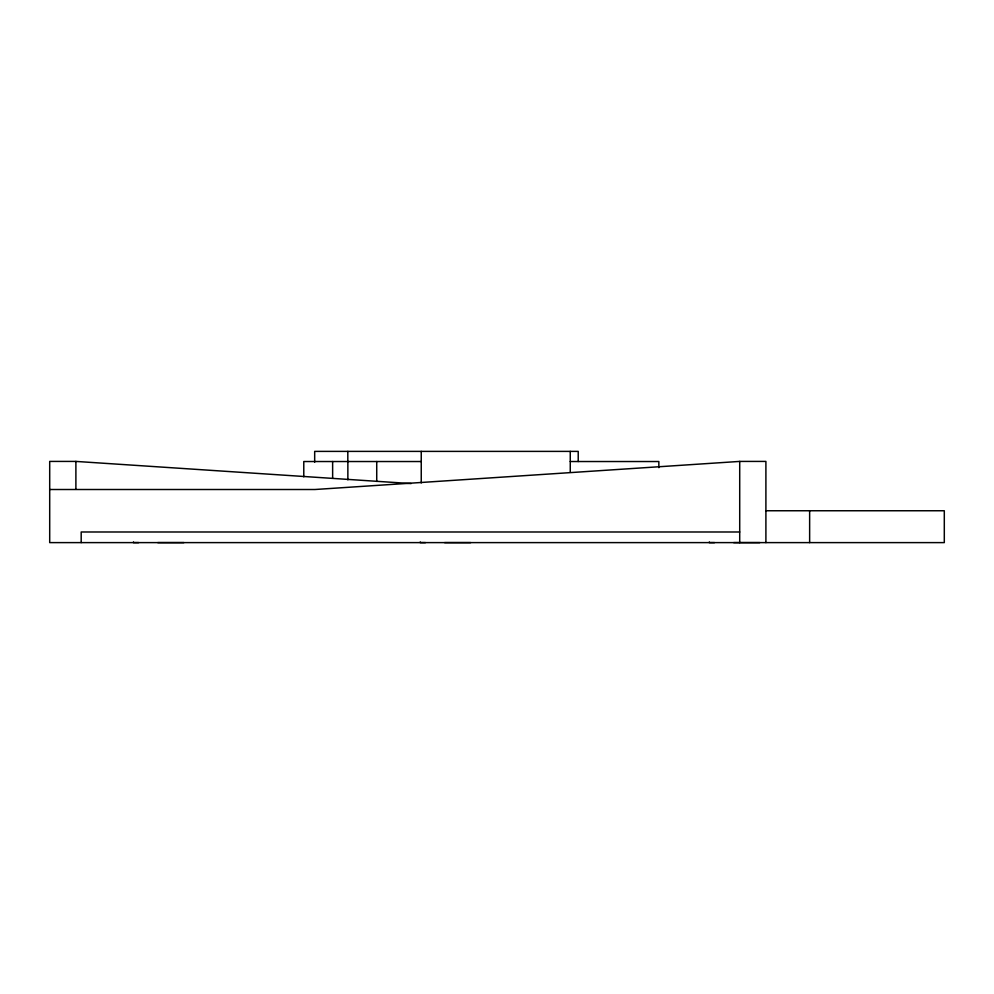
<?xml version="1.0" encoding="UTF-8"?>
<svg xmlns="http://www.w3.org/2000/svg" width="994" height="994" viewBox="0 0 994 994"><rect width="100%" height="100%" fill="white"/><g stroke="black" fill="none" stroke-linecap="round" stroke-linejoin="round"><path stroke-width="1.49" d="M183.89 542.612L157.785 542.612M470.696 542.612L444.604 542.612M759.776 542.612L733.684 542.612M765.902 542.612L765.902 461.415L739.71 461.415L314.912 489.508L49.7 489.508M411.106 483.581L75.892 461.415L49.7 461.415L49.7 542.612L944.3 542.612L944.3 510.754L765.827 510.754M421.245 461.527L303.779 461.527L303.779 476.847M570.258 461.527L658.848 461.527L658.848 467.652M739.71 531.989L81.185 531.989L81.185 542.612M714.537 542.612L709.331 542.612L709.331 541.966M425.457 542.612L420.251 542.612L420.251 541.966M138.651 542.612L133.445 542.612L133.445 541.966M809.638 510.754L809.638 542.612M739.71 461.415L739.71 542.612M578.222 461.527L578.222 451.388L314.676 451.388L314.676 462.235M570.258 451.388L570.258 472.249M421.245 451.388L421.245 482.972M376.726 461.527L376.726 481.431M347.863 461.527L347.863 479.878M347.813 451.388L347.813 461.527M332.63 461.527L332.642 478.35M75.892 461.415L75.892 489.036"/></g></svg>
